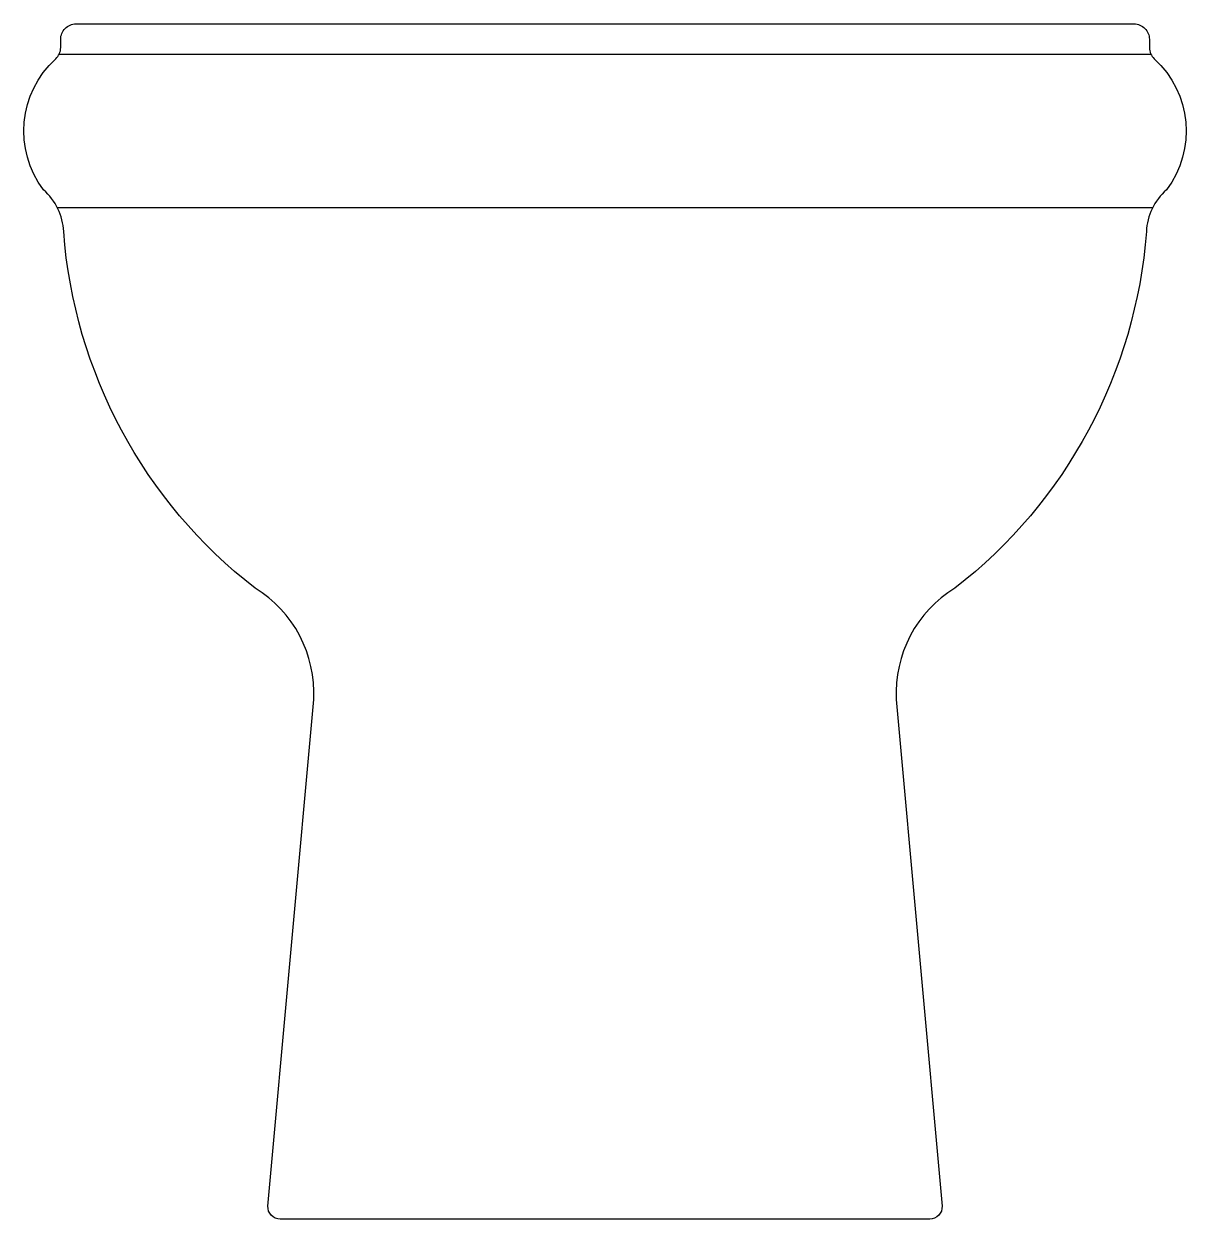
# Model space of a CAD drawing. Header units: millimetres. Extents: x -2982.715 to -2982.336, y 2972.28 to 2972.67.
import ezdxf

# ---------------------------------------------------------------- set-up
doc = ezdxf.new("R2010")
doc.units = ezdxf.units.MM
doc.header["$LTSCALE"] = 10
doc.layers.add('banheiro_louças', color=2, linetype='Continuous')

msp = doc.modelspace()

# ---------------------------------------------------------------- linework, layer by layer
at = {"layer": 'banheiro_louças'}
for p, q in [((-2982.347, 2972.6605), (-2982.70339, 2972.6605)), ((-2982.34649, 2972.6105), (-2982.7039, 2972.6105))]:
    msp.add_line(p, q, dxfattribs=at)
msp.add_lwpolyline([(-2982.41919, 2972.2805), (-2982.52519, 2972.2805), (-2982.6312, 2972.2805, -0.430434), (-2982.63519, 2972.28472), (-2982.62026, 2972.45002, 0.276509), (-2982.63941, 2972.48639, -0.212199), (-2982.70185, 2972.60273, 0.206389), (-2982.70845, 2972.61631, -0.385158), (-2982.70445, 2972.65911, 0.210118), (-2982.70283, 2972.66279), (-2982.70283, 2972.6655, -0.414214), (-2982.69783, 2972.6705), (-2982.52519, 2972.6705), (-2982.35255, 2972.6705, -0.414214), (-2982.34755, 2972.6655), (-2982.34755, 2972.66279, 0.210118), (-2982.34593, 2972.65911, -0.385158), (-2982.34194, 2972.61631, 0.206389), (-2982.34853, 2972.60273, -0.212199), (-2982.41098, 2972.48639, 0.276509), (-2982.43012, 2972.45002), (-2982.41519, 2972.28472, -0.430434)], format="xyb", close=True, dxfattribs=at)

doc.saveas('drawing.dxf')
